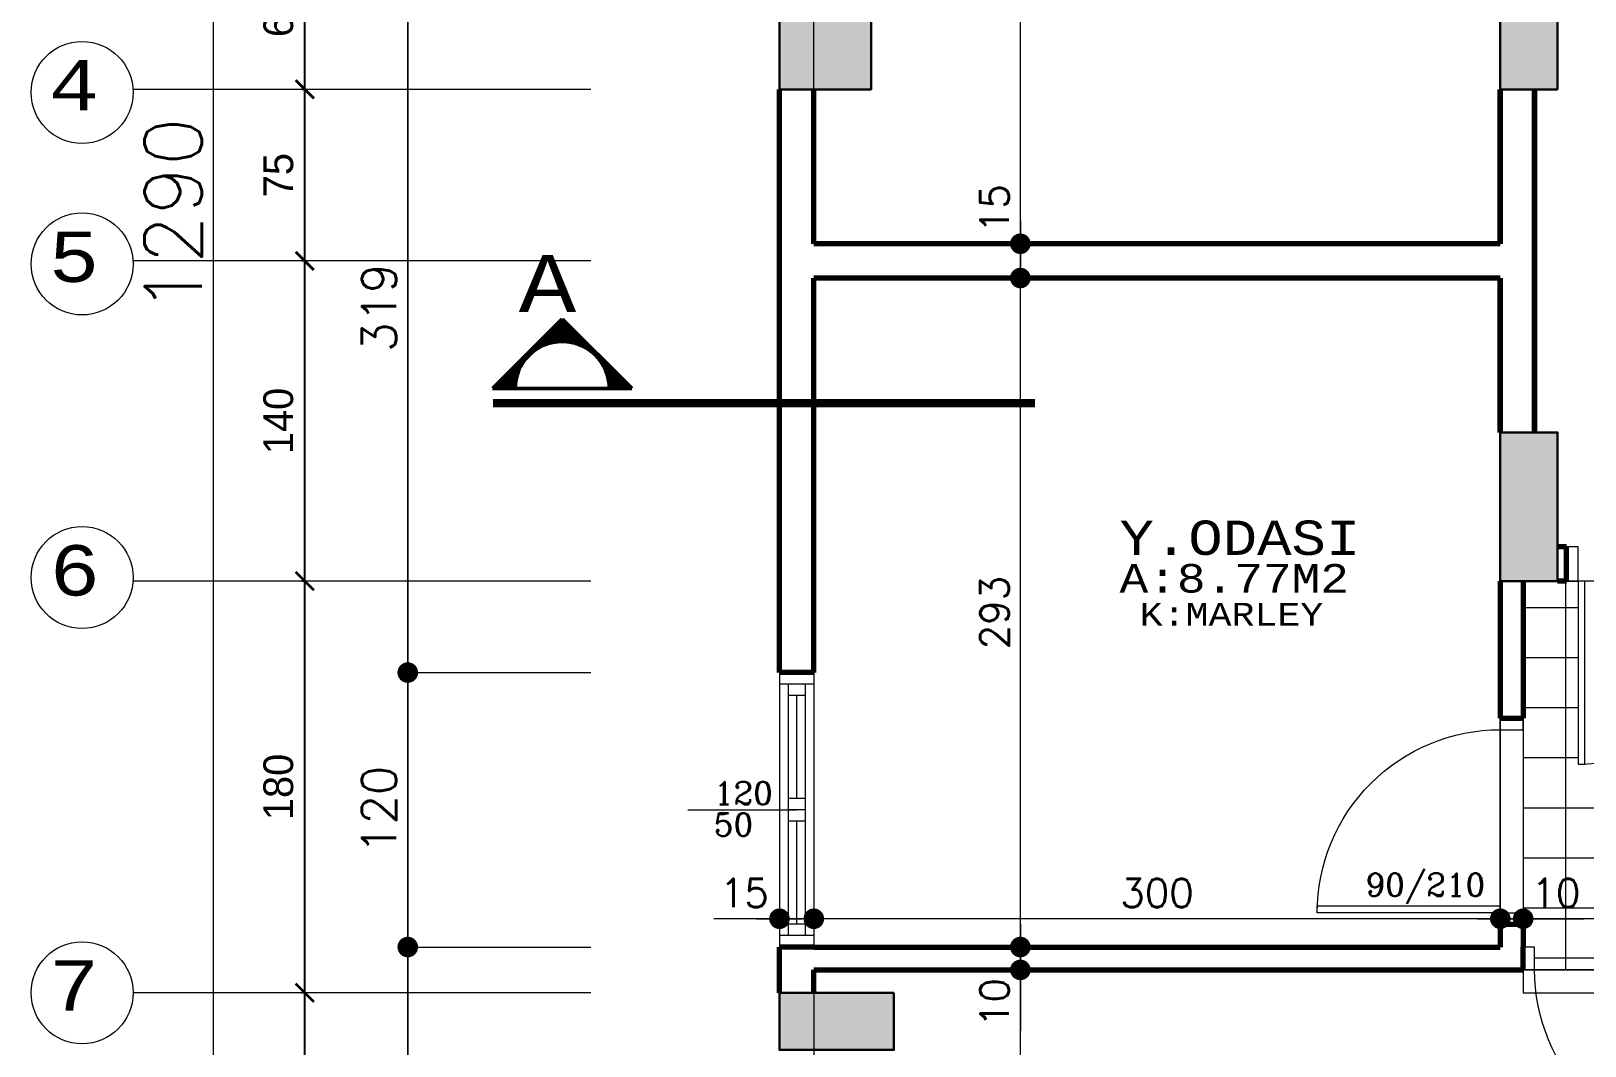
# Model space of a CAD drawing. Header units: millimetres. Extents: x 35860 to 71103, y -11298 to -8385.
# Drawn here: x 42839 to 43518, y -10342 to -9898 of the extents above; entities that cross this region are included whole.
import ezdxf
from ezdxf.enums import TextEntityAlignment as Align

# ---------------------------------------------------------------- set-up
doc = ezdxf.new("R2010")
doc.units = ezdxf.units.MM
doc.header["$MEASUREMENT"] = 0
doc.layers.get('0').update_dxf_attribs({"lineweight": 15})
doc.layers.get('Defpoints').update_dxf_attribs({"lineweight": 20})
for name, color, linetype, lineweight in [('02', 2, 'Continuous', 20), ('03_Yazı', 1, 'Continuous', 30), ('05', 4, 'Continuous', 50), ('07', 3, 'Continuous', 70), ('Aks&Tefriş', 5, 'Continuous', 20), ('Kolon', 6, 'Continuous', 30), ('Ölçü', 140, 'Continuous', 20)]:
    doc.layers.add(name, color=color, linetype=linetype, lineweight=lineweight)
doc.layers.add('Lay_X', color=45, linetype='Continuous', lineweight=13, plot=False)
doc.styles.add('0', font='txt.shx')
doc.styles.add('C', font='')
doc.styles.add('ROMANC', font='romanc', dxfattribs={"height": 0.11})
doc.styles.get('C').set_extended_font_data('Courier New Tur')
doc.dimstyles.new('2', dxfattribs={"dimtxt": 12.5, "dimasz": 1, "dimexe": 0, "dimexo": 0, "dimgap": 5, "dimtad": 1, "dimdec": 0, "dimlfac": -1, "dimzin": 12, "dimdsep": 46, "dimtxsty": '0', "dimblk": 'DOT', "dimcen": 2.5, "dimse1": 1, "dimse2": 1, "dimclrd": 256, "dimclrt": 1, "dimadec": 0, "dimazin": 0, "dimtfac": 1, "dimtdec": 0, "dimtmove": 0, "dimatfit": 0, "dimldrblk": 'DOT', "dimfxl": 1, "dimtolj": 1, "dimtzin": 0, "dimlwd": -1, "dimarcsym": 0})
doc.dimstyles.new('5', dxfattribs={"dimtxt": 25, "dimasz": 1, "dimexe": 0, "dimexo": 0, "dimgap": 5, "dimtad": 1, "dimdec": 0, "dimlfac": -1, "dimzin": 12, "dimdsep": 46, "dimtxsty": '0', "dimblk": 'DOT', "dimcen": 2.5, "dimse1": 1, "dimse2": 1, "dimclrd": 256, "dimclrt": 1, "dimadec": 8, "dimazin": 0, "dimtfac": 1, "dimtdec": 0, "dimtmove": 0, "dimatfit": 0, "dimldrblk": 'DOT', "dimfxl": 1, "dimtolj": 1, "dimtzin": 0, "dimlwd": -1, "dimarcsym": 0})
doc.dimstyles.new('_VI80I', dxfattribs={"dimtxt": 15, "dimasz": 1, "dimexe": 0, "dimexo": 100, "dimgap": 5, "dimtad": 1, "dimdec": 0, "dimlfac": -1, "dimzin": 12, "dimdsep": 46, "dimtxsty": '0', "dimblk1": 'DOT80_2', "dimblk2": 'DOT80_1', "dimsah": 1, "dimcen": 2.5, "dimse1": 1, "dimse2": 1, "dimclrd": 256, "dimclrt": 1, "dimadec": 8, "dimazin": 0, "dimtfac": 1, "dimtdec": 0, "dimtmove": 0, "dimatfit": 0, "dimldrblk": 'DOT', "dimfxl": 1, "dimtolj": 1, "dimtzin": 0, "dimlwd": -1, "dimarcsym": 0})
doc.dimstyles.new('STANDART', dxfattribs={"dimtxt": 13, "dimasz": 8, "dimexe": 1.25, "dimexo": 0.625, "dimgap": 5, "dimtad": 1, "dimdec": 0, "dimrnd": 5, "dimzin": 1, "dimdsep": 46, "dimtxsty": 'Standard', "dimblk1": 'ARCHTICK', "dimblk2": 'ARCHTICK', "dimsah": 1, "dimcen": 2.5, "dimclrd": 256, "dimclre": 256, "dimclrt": 1, "dimadec": 0, "dimazin": 0, "dimtfac": 1, "dimtdec": 0, "dimtofl": 0, "dimtmove": 1, "dimatfit": 0, "dimldrblk": 'ARCHTICK', "dimfxl": 1, "dimtolj": 1, "dimtzin": 0, "dimarcsym": 0})

# ---------------------------------------------------------------- blocks, each defined once
blk = doc.blocks.new('DOT')
at = {"color": 0}
blk.add_line((-10, 0), (10, 0), dxfattribs=at)
at = {"color": 0, "const_width": 4.5}
blk.add_lwpolyline([(-2.25, 0, 1), (2.25, 0, 1)], format="xyb", close=True, dxfattribs=at)
blk = doc.blocks.new('*D716')
at = {"layer": 'Aks&Tefriş', "transparency": 16777216}
blk.add_line((42918.32, -9334.42), (42918.32, -10622.42), dxfattribs=at)
at = {"layer": 'Defpoints', "color": 0, "transparency": 16777216}
for p in [(42918.32, -9333.42), (42918.32, -10623.42), (42918.32, -10623.42)]:
    blk.add_point(p, dxfattribs=at)
at = {"layer": 'Aks&Tefriş', "transparency": 16777216}
for p, rotation in [((42918.32, -9333.42), 90), ((42918.32, -10623.42), 270)]:
    blk.add_blockref('DOT', p, dxfattribs=dict(at, rotation=rotation))
at = {"layer": 'Aks&Tefriş', "color": 1, "transparency": 16777216, "insert": (42900.82, -9978.42), "char_height": 25, "attachment_point": 5, "rotation": 90, "style": '0'}
blk.add_mtext('\\A1;1290', dxfattribs=at)
blk = doc.blocks.new('_ARCHTICK')
at = {"color": 0, "linetype": 'ByBlock', "const_width": 0.15}
blk.add_lwpolyline([(-0.5, -0.5), (0.5, 0.5)], dxfattribs=at)
blk = doc.blocks.new('*D717')
at = {"layer": 'Aks&Tefriş', "lineweight": -2, "transparency": 16777216}
for p, q in [((42957.69, -10318.42), (42957.07, -10318.42)), ((42958.32, -10623.42), (42958.32, -10318.42))]:
    blk.add_line(p, q, dxfattribs=at)
at = {"layer": 'Defpoints', "color": 0, "transparency": 16777216}
for p in [(42958.32, -10318.42), (42958.32, -10318.42), (42958.32, -10623.42)]:
    blk.add_point(p, dxfattribs=at)
at = {"layer": 'Aks&Tefriş', "lineweight": -2, "transparency": 16777216, "xscale": 8, "yscale": 8, "zscale": 8}
for p, rotation in [((42958.32, -10318.42), 90), ((42958.32, -10623.42), 270)]:
    blk.add_blockref('_ARCHTICK', p, dxfattribs=dict(at, rotation=rotation))
at = {"layer": 'Aks&Tefriş', "color": 1, "transparency": 16777216, "insert": (42946.82, -10470.92), "char_height": 13, "attachment_point": 5, "rotation": 90}
blk.add_mtext('\\A1;305', dxfattribs=at)
blk = doc.blocks.new('*D718')
at = {"layer": 'Aks&Tefriş', "lineweight": -2, "transparency": 16777216}
for p, q in [((42957.69, -10138.42), (42957.07, -10138.42)), ((42958.32, -10318.42), (42958.32, -10138.42))]:
    blk.add_line(p, q, dxfattribs=at)
at = {"layer": 'Defpoints', "color": 0, "transparency": 16777216}
for p in [(42958.32, -10138.42), (42958.32, -10138.42), (42958.32, -10318.42)]:
    blk.add_point(p, dxfattribs=at)
at = {"layer": 'Aks&Tefriş', "lineweight": -2, "transparency": 16777216, "xscale": 8, "yscale": 8, "zscale": 8}
for p, rotation in [((42958.32, -10138.42), 90), ((42958.32, -10318.42), 270)]:
    blk.add_blockref('_ARCHTICK', p, dxfattribs=dict(at, rotation=rotation))
at = {"layer": 'Aks&Tefriş', "color": 1, "transparency": 16777216, "insert": (42946.82, -10228.42), "char_height": 13, "attachment_point": 5, "rotation": 90}
blk.add_mtext('\\A1;180', dxfattribs=at)
blk = doc.blocks.new('*D719')
at = {"layer": 'Aks&Tefriş', "lineweight": -2, "transparency": 16777216}
for p, q in [((42957.69, -9923.42), (42957.07, -9923.42)), ((42958.32, -9998.42), (42958.32, -9923.42))]:
    blk.add_line(p, q, dxfattribs=at)
at = {"layer": 'Defpoints', "color": 0, "transparency": 16777216}
for p in [(42958.32, -9923.42), (42958.32, -9923.42), (42958.32, -9998.42)]:
    blk.add_point(p, dxfattribs=at)
at = {"layer": 'Aks&Tefriş', "lineweight": -2, "transparency": 16777216, "xscale": 8, "yscale": 8, "zscale": 8}
for p, rotation in [((42958.32, -9923.42), 90), ((42958.32, -9998.42), 270)]:
    blk.add_blockref('_ARCHTICK', p, dxfattribs=dict(at, rotation=rotation))
at = {"layer": 'Aks&Tefriş', "color": 1, "transparency": 16777216, "insert": (42946.82, -9960.92), "char_height": 13, "attachment_point": 5, "rotation": 90}
blk.add_mtext('\\A1;75', dxfattribs=at)
blk = doc.blocks.new('*D733')
at = {"layer": 'Defpoints', "color": 0, "transparency": 16777216}
for p in [(43480.76, -10218.42), (43180.76, -10286.05), (43180.76, -10318.42)]:
    blk.add_point(p, dxfattribs=at)
at = {"layer": 'Ölçü', "transparency": 16777216}
blk.add_line((43479.76, -10286.05), (43181.76, -10286.05), dxfattribs=at)
at = {"layer": 'Ölçü', "transparency": 16777216, "rotation": 180}
blk.add_blockref('DOT', (43180.76, -10286.05), dxfattribs=at)
at = {"layer": 'Ölçü', "transparency": 16777216}
blk.add_blockref('DOT', (43480.76, -10286.05), dxfattribs=at)
at = {"layer": 'Ölçü', "color": 1, "transparency": 16777216, "insert": (43330.76, -10274.8), "char_height": 12.5, "attachment_point": 5, "style": '0'}
blk.add_mtext('\\A1;300', dxfattribs=at)
blk = doc.blocks.new('*D734')
at = {"layer": 'Defpoints', "color": 0, "transparency": 16777216}
for p in [(43165.76, -10286.05), (43165.76, -10318.42), (43180.76, -10318.42)]:
    blk.add_point(p, dxfattribs=at)
at = {"layer": 'Ölçü', "transparency": 16777216}
for p, q in [((43164.76, -10286.05), (43137.09, -10286.05)), ((43180.76, -10286.05), (43165.76, -10286.05)), ((43181.76, -10286.05), (43182.76, -10286.05))]:
    blk.add_line(p, q, dxfattribs=at)
blk.add_blockref('DOT', (43165.76, -10286.05), dxfattribs=at)
at = {"layer": 'Ölçü', "transparency": 16777216, "rotation": 180}
blk.add_blockref('DOT', (43180.76, -10286.05), dxfattribs=at)
at = {"layer": 'Ölçü', "color": 1, "transparency": 16777216, "insert": (43150.42, -10274.8), "char_height": 12.5, "attachment_point": 5, "style": '0'}
blk.add_mtext('\\A1;15', dxfattribs=at)
blk = doc.blocks.new('*D749')
at = {"layer": 'Defpoints', "color": 0, "transparency": 16777216}
for p in [(43209.33, -10308.42), (43271.03, -10308.42), (43305.76, -10608.42)]:
    blk.add_point(p, dxfattribs=at)
at = {"layer": 'Ölçü', "transparency": 16777216}
blk.add_line((43271.03, -10607.42), (43271.03, -10309.42), dxfattribs=at)
for p, rotation in [((43271.03, -10308.42), 90), ((43271.03, -10608.42), 270)]:
    blk.add_blockref('DOT', p, dxfattribs=dict(at, rotation=rotation))
at = {"layer": 'Ölçü', "color": 1, "transparency": 16777216, "insert": (43259.78, -10458.42), "char_height": 12.5, "attachment_point": 5, "rotation": 90, "style": '0'}
blk.add_mtext('\\A1;300', dxfattribs=at)
blk = doc.blocks.new('*D759')
at = {"layer": 'Aks&Tefriş', "lineweight": -2, "transparency": 16777216}
for p, q in [((42957.69, -9858.42), (42957.07, -9858.42)), ((42958.32, -9923.42), (42958.32, -9858.42))]:
    blk.add_line(p, q, dxfattribs=at)
at = {"layer": 'Defpoints', "color": 0, "transparency": 16777216}
for p in [(42958.32, -9858.42), (42958.32, -9858.42), (42958.32, -9923.42)]:
    blk.add_point(p, dxfattribs=at)
at = {"layer": 'Aks&Tefriş', "lineweight": -2, "transparency": 16777216, "xscale": 8, "yscale": 8, "zscale": 8}
for p, rotation in [((42958.32, -9858.42), 90), ((42958.32, -9923.42), 270)]:
    blk.add_blockref('_ARCHTICK', p, dxfattribs=dict(at, rotation=rotation))
at = {"layer": 'Aks&Tefriş', "color": 1, "transparency": 16777216, "insert": (42946.82, -9890.92), "char_height": 13, "attachment_point": 5, "rotation": 90}
blk.add_mtext('\\A1;65', dxfattribs=at)
blk = doc.blocks.new('*D765')
at = {"layer": 'Defpoints', "color": 0, "transparency": 16777216}
for p in [(43490.76, -10218.42), (43490.76, -10286.05), (43790.76, -10328.42)]:
    blk.add_point(p, dxfattribs=at)
at = {"layer": 'Ölçü', "transparency": 16777216}
blk.add_line((43789.76, -10286.05), (43491.76, -10286.05), dxfattribs=at)
at = {"layer": 'Ölçü', "transparency": 16777216, "rotation": 180}
blk.add_blockref('DOT', (43490.76, -10286.05), dxfattribs=at)
at = {"layer": 'Ölçü', "transparency": 16777216}
blk.add_blockref('DOT', (43790.76, -10286.05), dxfattribs=at)
at = {"layer": 'Ölçü', "color": 1, "transparency": 16777216, "insert": (43640.76, -10274.8), "char_height": 12.5, "attachment_point": 5, "style": '0'}
blk.add_mtext('\\A1;300', dxfattribs=at)
blk = doc.blocks.new('*D766')
at = {"layer": 'Defpoints', "color": 0, "transparency": 16777216}
for p in [(43480.76, -10218.42), (43490.76, -10218.42), (43480.76, -10286.05)]:
    blk.add_point(p, dxfattribs=at)
at = {"layer": 'Ölçü', "transparency": 16777216}
for p, q in [((43479.76, -10286.05), (43478.76, -10286.05)), ((43480.76, -10286.05), (43490.76, -10286.05)), ((43491.76, -10286.05), (43517.34, -10286.05))]:
    blk.add_line(p, q, dxfattribs=at)
blk.add_blockref('DOT', (43480.76, -10286.05), dxfattribs=at)
at = {"layer": 'Ölçü', "transparency": 16777216, "rotation": 180}
blk.add_blockref('DOT', (43490.76, -10286.05), dxfattribs=at)
at = {"layer": 'Ölçü', "color": 1, "transparency": 16777216, "insert": (43505.05, -10274.8), "char_height": 12.5, "attachment_point": 5, "style": '0'}
blk.add_mtext('\\A1;10', dxfattribs=at)
blk = doc.blocks.new('*D777')
at = {"layer": 'Defpoints', "color": 0, "transparency": 16777216}
for p in [(43259.08, -10298.42), (43271.03, -10298.42), (43209.33, -10308.42)]:
    blk.add_point(p, dxfattribs=at)
at = {"layer": 'Ölçü', "transparency": 16777216}
for p, q in [((43271.03, -10297.42), (43271.03, -10296.42)), ((43271.03, -10298.42), (43271.03, -10308.42)), ((43271.03, -10309.42), (43271.03, -10335.01))]:
    blk.add_line(p, q, dxfattribs=at)
for p, rotation in [((43271.03, -10298.42), 270), ((43271.03, -10308.42), 90)]:
    blk.add_blockref('DOT', p, dxfattribs=dict(at, rotation=rotation))
at = {"layer": 'Ölçü', "color": 1, "transparency": 16777216, "insert": (43259.78, -10322.71), "char_height": 12.5, "attachment_point": 5, "rotation": 90, "style": '0'}
blk.add_mtext('\\A1;10', dxfattribs=at)
blk = doc.blocks.new('*D702')
at = {"layer": 'Aks&Tefriş', "lineweight": -2, "transparency": 16777216}
for p, q in [((42957.69, -9998.42), (42957.07, -9998.42)), ((42958.32, -10138.42), (42958.32, -9998.42))]:
    blk.add_line(p, q, dxfattribs=at)
at = {"layer": 'Defpoints', "color": 0, "transparency": 16777216}
for p in [(42958.32, -9998.42), (42958.32, -9998.42), (42958.32, -10138.42)]:
    blk.add_point(p, dxfattribs=at)
at = {"layer": 'Aks&Tefriş', "lineweight": -2, "transparency": 16777216, "xscale": 8, "yscale": 8, "zscale": 8}
for p, rotation in [((42958.32, -9998.42), 90), ((42958.32, -10138.42), 270)]:
    blk.add_blockref('_ARCHTICK', p, dxfattribs=dict(at, rotation=rotation))
at = {"layer": 'Aks&Tefriş', "color": 1, "transparency": 16777216, "insert": (42946.82, -10068.42), "char_height": 13, "attachment_point": 5, "rotation": 90}
blk.add_mtext('\\A1;140', dxfattribs=at)
blk = doc.blocks.new('*D780')
at = {"layer": 'Defpoints', "color": 0, "transparency": 16777216}
for p in [(43180.76, -10005.92), (43271.03, -10005.92), (43215.76, -10298.42)]:
    blk.add_point(p, dxfattribs=at)
at = {"layer": 'Ölçü', "transparency": 16777216}
blk.add_line((43271.03, -10297.42), (43271.03, -10006.92), dxfattribs=at)
for p, rotation in [((43271.03, -10005.92), 90), ((43271.03, -10298.42), 270)]:
    blk.add_blockref('DOT', p, dxfattribs=dict(at, rotation=rotation))
at = {"layer": 'Ölçü', "color": 1, "transparency": 16777216, "insert": (43259.78, -10152.17), "char_height": 12.5, "attachment_point": 5, "rotation": 90, "style": '0'}
blk.add_mtext('\\A1;293', dxfattribs=at)
blk = doc.blocks.new('*D781')
at = {"layer": 'Defpoints', "color": 0, "transparency": 16777216}
for p in [(43180.76, -9990.92), (43271.03, -9990.92), (43180.76, -10005.92)]:
    blk.add_point(p, dxfattribs=at)
at = {"layer": 'Ölçü', "transparency": 16777216}
for p, q in [((43271.03, -9989.92), (43271.03, -9962.26)), ((43271.03, -10005.92), (43271.03, -9990.92)), ((43271.03, -10006.92), (43271.03, -10007.92))]:
    blk.add_line(p, q, dxfattribs=at)
for p, rotation in [((43271.03, -9990.92), 270), ((43271.03, -10005.92), 90)]:
    blk.add_blockref('DOT', p, dxfattribs=dict(at, rotation=rotation))
at = {"layer": 'Ölçü', "color": 1, "transparency": 16777216, "insert": (43259.78, -9975.59), "char_height": 12.5, "attachment_point": 5, "rotation": 90, "style": '0'}
blk.add_mtext('\\A1;15', dxfattribs=at)
blk = doc.blocks.new('*D782')
at = {"layer": 'Defpoints', "color": 0, "transparency": 16777216}
for p in [(43215.76, -9698.42), (43271.03, -9698.42), (43180.76, -9990.92)]:
    blk.add_point(p, dxfattribs=at)
at = {"layer": 'Ölçü', "transparency": 16777216}
blk.add_line((43271.03, -9989.92), (43271.03, -9699.42), dxfattribs=at)
for p, rotation in [((43271.03, -9698.42), 90), ((43271.03, -9990.92), 270)]:
    blk.add_blockref('DOT', p, dxfattribs=dict(at, rotation=rotation))
at = {"layer": 'Ölçü', "color": 1, "transparency": 16777216, "insert": (43259.78, -9844.67), "char_height": 12.5, "attachment_point": 5, "rotation": 90, "style": '0'}
blk.add_mtext('\\A1;293', dxfattribs=at)
blk = doc.blocks.new('DOT80_2')
at = {"color": 0}
blk.add_line((0, 0), (0, -80), dxfattribs=at)
blk.add_blockref('DOT', (0, 0))
blk = doc.blocks.new('DOT80_1')
at = {"color": 0}
blk.add_line((0, 0), (0, 80), dxfattribs=at)
blk.add_blockref('DOT', (0, 0))
blk = doc.blocks.new('*D794')
at = {"layer": 'Aks&Tefriş', "transparency": 16777216}
blk.add_line((43003.32, -9860.33), (43003.32, -10177.42), dxfattribs=at)
at = {"layer": 'Defpoints', "color": 0, "transparency": 16777216}
for p in [(43165.76, -9859.33), (43003.32, -10178.42), (43165.76, -10178.42)]:
    blk.add_point(p, dxfattribs=at)
at = {"layer": 'Aks&Tefriş', "transparency": 16777216}
for name, p, rotation in [('DOT80_2', (43003.32, -9859.33), 90), ('DOT80_1', (43003.32, -10178.42), 270)]:
    blk.add_blockref(name, p, dxfattribs=dict(at, rotation=rotation))
at = {"layer": 'Aks&Tefriş', "color": 1, "transparency": 16777216, "insert": (42990.82, -10018.88), "char_height": 15, "attachment_point": 5, "rotation": 90, "style": '0'}
blk.add_mtext('\\A1;319', dxfattribs=at)
blk = doc.blocks.new('*D795')
at = {"layer": 'Aks&Tefriş', "transparency": 16777216}
blk.add_line((43003.32, -10179.42), (43003.32, -10297.42), dxfattribs=at)
at = {"layer": 'Defpoints', "color": 0, "transparency": 16777216}
for p in [(43165.76, -10178.42), (43003.32, -10298.42), (43165.76, -10298.42)]:
    blk.add_point(p, dxfattribs=at)
at = {"layer": 'Aks&Tefriş', "transparency": 16777216}
for name, p, rotation in [('DOT80_2', (43003.32, -10178.42), 90), ('DOT80_1', (43003.32, -10298.42), 270)]:
    blk.add_blockref(name, p, dxfattribs=dict(at, rotation=rotation))
at = {"layer": 'Aks&Tefriş', "color": 1, "transparency": 16777216, "insert": (42990.82, -10238.42), "char_height": 15, "attachment_point": 5, "rotation": 90, "style": '0'}
blk.add_mtext('\\A1;120', dxfattribs=at)
blk = doc.blocks.new('*D796')
at = {"layer": 'Aks&Tefriş', "transparency": 16777216}
blk.add_line((43003.32, -10299.42), (43003.32, -10432.42), dxfattribs=at)
at = {"layer": 'Defpoints', "color": 0, "transparency": 16777216}
for p in [(43165.76, -10298.42), (43003.32, -10433.42), (43165.76, -10433.42)]:
    blk.add_point(p, dxfattribs=at)
at = {"layer": 'Aks&Tefriş', "transparency": 16777216}
for name, p, rotation in [('DOT80_2', (43003.32, -10298.42), 90), ('DOT80_1', (43003.32, -10433.42), 270)]:
    blk.add_blockref(name, p, dxfattribs=dict(at, rotation=rotation))
at = {"layer": 'Aks&Tefriş', "color": 1, "transparency": 16777216, "insert": (42990.82, -10365.92), "char_height": 15, "attachment_point": 5, "rotation": 90, "style": '0'}
blk.add_mtext('\\A1;135', dxfattribs=at)

msp = doc.modelspace()

# ---------------------------------------------------------------- hatches: boundary and pattern name
h = msp.add_hatch()
h.set_pattern_fill('ANSI33', color=256, scale=30, style=0)
h.set_pattern_definition([(45, (-175, 0), (-5.3033009, 5.3033009), []), (45, (-169.697, 0), (-5.3033009, 5.3033009), [3.75, -1.875])])
h.paths.add_polyline_path([(43165.76, -9384.52), (43165.76, -9333.42), (43190.76, -9334.52), (43190.76, -9384.52)])
h.paths.add_polyline_path([(43580.76, -9402.81), (43580.76, -9351.71), (43605.76, -9352.81), (43605.76, -9402.81)])
h.paths.add_polyline_path([(44040.76, -9423.08), (44040.76, -9371.98), (44065.76, -9373.08), (44065.76, -9423.08)])
h.paths.add_polyline_path([(44065.76, -9983.42), (44005.76, -9983.42), (44005.76, -10013.42), (44065.76, -10013.42)])
h.paths.add_polyline_path([(44040.76, -9628.42), (44065.76, -9628.42), (44065.76, -9678.42), (44040.76, -9678.42)])
h.paths.add_polyline_path([(43605.76, -9638.42), (43605.76, -9678.42), (43580.76, -9678.42), (43580.76, -9638.42)])
h.paths.add_polyline_path([(43215.76, -9678.42), (43165.76, -9678.42), (43165.76, -9653.42), (43215.76, -9653.42)])
h.paths.add_polyline_path([(43205.76, -9893.42), (43165.76, -9893.42), (43165.76, -9923.42), (43205.76, -9923.42)])
h.paths.add_polyline_path([(43190.76, -10623.42), (43190.76, -10573.42), (43165.76, -10573.42), (43165.76, -10623.42)])
h.paths.add_polyline_path([(44040.76, -10368.42), (44065.76, -10368.42), (44065.76, -10318.42), (44040.76, -10318.42)])
h.paths.add_polyline_path([(43605.76, -10368.42), (43605.76, -10318.42), (43580.76, -10318.42), (43580.76, -10368.42)])
h.paths.add_polyline_path([(43505.76, -10138.42), (43480.76, -10138.42), (43480.76, -10073.42), (43505.76, -10073.42)])
h.paths.add_polyline_path([(43505.76, -9923.42), (43505.76, -9858.42), (43480.76, -9858.42), (43480.76, -9923.42)])
h.paths.add_polyline_path([(43775.76, -9873.42), (43775.76, -9878.42), (43780.76, -9878.42), (43870.76, -9878.42), (43870.76, -9858.42), (43775.76, -9858.42)])
h.paths.add_polyline_path([(43775.76, -10133.42), (43775.76, -10118.42), (43870.76, -10118.42), (43870.76, -10138.42), (43775.76, -10138.42)])
h.paths.add_polyline_path([(43215.76, -10318.42), (43165.76, -10318.42), (43165.76, -10343.42), (43215.76, -10343.42)])
h.paths.add_polyline_path([(43775.76, -10623.42), (43800.76, -10623.42), (43800.76, -10573.42), (43775.76, -10573.42)])
h.paths.add_polyline_path([(43605.76, -10623.42), (43605.76, -10573.42), (43580.76, -10573.42), (43580.76, -10623.42)])
h.paths.add_polyline_path([(44040.76, -10623.42), (44040.76, -10573.42), (44065.76, -10573.42), (44065.76, -10623.42)])
h = msp.add_hatch()
h.set_pattern_fill('NET,_O', color=256, scale=175)
h.set_pattern_definition([(0, (-175, 0), (0, 21.875), []), (90, (-175, 0), (-21.875, 1e-15), [])])
h.paths.add_polyline_path([(43790.76, -10138.42), (43594.73, -10138.42, -0.40327), (43517.73, -10218.37), (43517.73, -10218.42), (43514.73, -10218.42), (43514.73, -10138.42), (43490.76, -10138.42), (43490.76, -10298.42), (43495.76, -10298.42), (43495.76, -10308.42), (43575.76, -10308.42), (43575.76, -10298.42), (43580.76, -10298.42), (43590.76, -10298.42), (43590.76, -10318.42), (43790.76, -10318.42), (43790.76, -10313.42), (43790.76, -10228.42)])
h.paths.add_polyline_path([(43642.84, -10245.09), (43642.84, -10211.76), (43661.59, -10211.76), (43661.59, -10245.09)], flags=24)
h.paths.add_polyline_path([(43766.05, -10265.42), (43786.88, -10265.42), (43786.88, -10284.17), (43766.05, -10284.17)], flags=24)
h.paths.add_polyline_path([(43623.05, -10265.42), (43658.46, -10265.42), (43658.46, -10284.17), (43623.05, -10284.17)], flags=24)
h.paths.add_polyline_path([(43494.63, -10265.42), (43515.46, -10265.42), (43515.46, -10284.17), (43494.63, -10284.17)], flags=24)
h.paths.add_polyline_path([(43642.84, -10314.55), (43642.84, -10293.71), (43661.59, -10293.71), (43661.59, -10314.55)], flags=24)
h.paths.add_polyline_path([(43512.21, -10256.8), (43624.28, -10256.8), (43624.28, -10235.72), (43512.21, -10235.72)], flags=24)
h.paths.add_polyline_path([(43511.11, -10269.48), (43622.77, -10269.48), (43622.77, -10249.65), (43511.11, -10249.65)], flags=24)
h.paths.add_polyline_path([(43524.84, -10238.66), (43611.12, -10238.66), (43611.12, -10216.16), (43524.84, -10216.16)], flags=24)

# ---------------------------------------------------------------- linework, layer by layer
at = {"layer": '02'}
for p, q in [((43165.76, -10178.42), (43165.76, -10298.42)), ((43180.76, -10178.42), (43180.76, -10298.42)), ((43180.76, -10183.42), (43165.76, -10183.42)), ((43169.51, -10183.42), (43169.51, -10293.42)), ((43177.01, -10183.42), (43177.01, -10293.42)), ((43177.01, -10188.42), (43169.51, -10188.42)), ((43173.26, -10188.42), (43173.26, -10233.42)), ((43125.76, -10238.42), (43173.26, -10238.42)), ((43177.01, -10233.42), (43169.51, -10233.42)), ((43177.01, -10238.42), (43169.51, -10238.42)), ((43177.01, -10243.42), (43169.51, -10243.42)), ((43173.26, -10243.42), (43173.26, -10288.42)), ((43480.76, -10280.42), (43480.76, -10283.42)), ((43180.76, -10293.42), (43165.76, -10293.42)), ((43177.01, -10288.42), (43169.51, -10288.42))]:
    msp.add_line(p, q, dxfattribs=at)
for points in [[(43509.73, -10138.42), (43514.73, -10138.42), (43514.73, -10123.42), (43509.73, -10123.42)], [(43480.76, -10198.42), (43480.76, -10203.42), (43490.76, -10203.42), (43490.76, -10198.42)], [(43480.76, -10288.42), (43480.76, -10283.42), (43490.76, -10283.42), (43490.76, -10288.42)], [(43490.76, -10308.42), (43495.76, -10308.42), (43495.76, -10298.42), (43490.76, -10298.42)]]:
    msp.add_lwpolyline(points, dxfattribs=at)
for points in [[(43514.73, -10218.42, 0.414214), (43594.73, -10138.42), (43514.73, -10138.42), (43514.73, -10218.42), (43517.73, -10218.42), (43517.73, -10138.42)], [(43400.76, -10283.42, -0.414214), (43480.76, -10203.42), (43480.76, -10283.42), (43400.76, -10283.42), (43400.76, -10280.42), (43480.76, -10280.42)], [(43575.76, -10388.42, -0.414214), (43495.76, -10308.42), (43575.76, -10308.42), (43575.76, -10388.42), (43572.76, -10388.42), (43572.76, -10308.42)]]:
    msp.add_lwpolyline(points, format="xyb", dxfattribs=at)
at = {"layer": '05'}
for p, q in [((43070.84, -10023.89), (43040.5, -10054.23)), ((43070.84, -10023.89), (43040.5, -10054.23)), ((43070.84, -10023.89), (43040.5, -10054.23)), ((43070.03, -10033.71), (43065.53, -10029.2)), ((43070.03, -10033.71), (43065.53, -10029.2)), ((43070.03, -10033.71), (43065.53, -10029.2)), ((43070.62, -10033.7), (43065.83, -10028.9)), ((43070.62, -10033.7), (43065.83, -10028.9)), ((43070.62, -10033.7), (43065.83, -10028.9)), ((43071.23, -10033.7), (43066.13, -10028.6)), ((43071.23, -10033.7), (43066.13, -10028.6)), ((43071.23, -10033.7), (43066.13, -10028.6)), ((43071.86, -10033.72), (43066.43, -10028.3)), ((43071.86, -10033.72), (43066.43, -10028.3)), ((43071.86, -10033.72), (43066.43, -10028.3)), ((43072.5, -10033.76), (43066.74, -10027.99)), ((43072.5, -10033.76), (43066.74, -10027.99)), ((43072.5, -10033.76), (43066.74, -10027.99)), ((43073.18, -10033.83), (43067.04, -10027.69)), ((43073.18, -10033.83), (43067.04, -10027.69)), ((43073.18, -10033.83), (43067.04, -10027.69)), ((43073.87, -10033.92), (43067.34, -10027.39)), ((43073.87, -10033.92), (43067.34, -10027.39)), ((43073.87, -10033.92), (43067.34, -10027.39)), ((43074.6, -10034.04), (43067.64, -10027.09)), ((43074.6, -10034.04), (43067.64, -10027.09)), ((43074.6, -10034.04), (43067.64, -10027.09)), ((43075.36, -10034.2), (43067.95, -10026.78)), ((43075.36, -10034.2), (43067.95, -10026.78)), ((43075.36, -10034.2), (43067.95, -10026.78)), ((43076.16, -10034.4), (43068.25, -10026.48)), ((43076.16, -10034.4), (43068.25, -10026.48)), ((43076.16, -10034.4), (43068.25, -10026.48)), ((43077.02, -10034.65), (43068.55, -10026.18)), ((43077.02, -10034.65), (43068.55, -10026.18)), ((43077.02, -10034.65), (43068.55, -10026.18)), ((43077.94, -10034.96), (43068.85, -10025.88)), ((43077.94, -10034.96), (43068.85, -10025.88)), ((43077.94, -10034.96), (43068.85, -10025.88)), ((43078.94, -10035.36), (43069.16, -10025.57)), ((43078.94, -10035.36), (43069.16, -10025.57)), ((43078.94, -10035.36), (43069.16, -10025.57)), ((43080.08, -10035.89), (43069.46, -10025.27)), ((43080.08, -10035.89), (43069.46, -10025.27)), ((43080.08, -10035.89), (43069.46, -10025.27)), ((43081.43, -10036.63), (43069.76, -10024.97)), ((43081.43, -10036.63), (43069.76, -10024.97)), ((43081.43, -10036.63), (43069.76, -10024.97)), ((43083.32, -10037.92), (43070.06, -10024.67)), ((43083.32, -10037.92), (43070.06, -10024.67)), ((43083.32, -10037.92), (43070.06, -10024.67)), ((43100.24, -10054.23), (43070.37, -10024.36)), ((43100.24, -10054.23), (43070.37, -10024.36)), ((43100.24, -10054.23), (43070.37, -10024.36)), ((43100.84, -10054.23), (43070.67, -10024.06)), ((43100.84, -10054.23), (43070.67, -10024.06)), ((43100.84, -10054.23), (43070.67, -10024.06)), ((43101.18, -10054.23), (43070.84, -10023.89)), ((43101.18, -10054.23), (43070.84, -10023.89)), ((43101.18, -10054.23), (43070.84, -10023.89)), ((43059.88, -10036.87), (43058.87, -10035.86)), ((43059.88, -10036.87), (43058.87, -10035.86)), ((43059.88, -10036.87), (43058.87, -10035.86)), ((43060.25, -10036.64), (43059.17, -10035.56)), ((43060.25, -10036.64), (43059.17, -10035.56)), ((43060.25, -10036.64), (43059.17, -10035.56)), ((43060.63, -10036.41), (43059.47, -10035.26)), ((43060.63, -10036.41), (43059.47, -10035.26)), ((43060.63, -10036.41), (43059.47, -10035.26)), ((43061.02, -10036.2), (43059.78, -10034.95)), ((43061.02, -10036.2), (43059.78, -10034.95)), ((43061.02, -10036.2), (43059.78, -10034.95)), ((43061.42, -10035.99), (43060.08, -10034.65)), ((43061.42, -10035.99), (43060.08, -10034.65)), ((43061.42, -10035.99), (43060.08, -10034.65)), ((43061.82, -10035.78), (43060.38, -10034.35)), ((43061.82, -10035.78), (43060.38, -10034.35)), ((43061.82, -10035.78), (43060.38, -10034.35)), ((43062.23, -10035.59), (43060.68, -10034.05)), ((43062.23, -10035.59), (43060.68, -10034.05)), ((43062.23, -10035.59), (43060.68, -10034.05)), ((43062.65, -10035.4), (43060.99, -10033.74)), ((43062.65, -10035.4), (43060.99, -10033.74)), ((43062.65, -10035.4), (43060.99, -10033.74)), ((43063.07, -10035.22), (43061.29, -10033.44)), ((43063.07, -10035.22), (43061.29, -10033.44)), ((43063.07, -10035.22), (43061.29, -10033.44)), ((43063.51, -10035.05), (43061.59, -10033.14)), ((43063.51, -10035.05), (43061.59, -10033.14)), ((43063.51, -10035.05), (43061.59, -10033.14)), ((43063.95, -10034.89), (43061.89, -10032.83)), ((43063.95, -10034.89), (43061.89, -10032.83)), ((43063.95, -10034.89), (43061.89, -10032.83)), ((43064.4, -10034.73), (43062.2, -10032.53)), ((43064.4, -10034.73), (43062.2, -10032.53)), ((43064.4, -10034.73), (43062.2, -10032.53)), ((43064.86, -10034.59), (43062.5, -10032.23)), ((43064.86, -10034.59), (43062.5, -10032.23)), ((43064.86, -10034.59), (43062.5, -10032.23)), ((43065.33, -10034.45), (43062.8, -10031.93)), ((43065.33, -10034.45), (43062.8, -10031.93)), ((43065.33, -10034.45), (43062.8, -10031.93)), ((43065.8, -10034.32), (43063.11, -10031.62)), ((43065.8, -10034.32), (43063.11, -10031.62)), ((43065.8, -10034.32), (43063.11, -10031.62)), ((43066.29, -10034.21), (43063.41, -10031.32)), ((43066.29, -10034.21), (43063.41, -10031.32)), ((43066.29, -10034.21), (43063.41, -10031.32)), ((43066.79, -10034.1), (43063.71, -10031.02)), ((43066.79, -10034.1), (43063.71, -10031.02)), ((43066.79, -10034.1), (43063.71, -10031.02)), ((43067.3, -10034), (43064.01, -10030.72)), ((43067.3, -10034), (43064.01, -10030.72)), ((43067.3, -10034), (43064.01, -10030.72)), ((43067.82, -10033.92), (43064.32, -10030.41)), ((43067.82, -10033.92), (43064.32, -10030.41)), ((43067.82, -10033.92), (43064.32, -10030.41)), ((43068.35, -10033.85), (43064.62, -10030.11)), ((43068.35, -10033.85), (43064.62, -10030.11)), ((43068.35, -10033.85), (43064.62, -10030.11)), ((43068.9, -10033.79), (43064.92, -10029.81)), ((43068.9, -10033.79), (43064.92, -10029.81)), ((43068.9, -10033.79), (43064.92, -10029.81)), ((43069.46, -10033.74), (43065.22, -10029.51)), ((43069.46, -10033.74), (43065.22, -10029.51)), ((43069.46, -10033.74), (43065.22, -10029.51)), ((43053.05, -10043.96), (43051.91, -10042.82)), ((43053.05, -10043.96), (43051.91, -10042.82)), ((43053.05, -10043.96), (43051.91, -10042.82)), ((43053.28, -10043.58), (43052.21, -10042.52)), ((43053.28, -10043.58), (43052.21, -10042.52)), ((43053.28, -10043.58), (43052.21, -10042.52)), ((43053.51, -10043.21), (43052.52, -10042.21)), ((43053.51, -10043.21), (43052.52, -10042.21)), ((43053.51, -10043.21), (43052.52, -10042.21)), ((43053.75, -10042.84), (43052.82, -10041.91)), ((43053.75, -10042.84), (43052.82, -10041.91)), ((43053.75, -10042.84), (43052.82, -10041.91)), ((43054, -10042.48), (43053.12, -10041.61)), ((43054, -10042.48), (43053.12, -10041.61)), ((43054, -10042.48), (43053.12, -10041.61)), ((43054.25, -10042.13), (43053.42, -10041.31)), ((43054.25, -10042.13), (43053.42, -10041.31)), ((43054.25, -10042.13), (43053.42, -10041.31)), ((43054.51, -10041.78), (43053.73, -10041)), ((43054.51, -10041.78), (43053.73, -10041)), ((43054.51, -10041.78), (43053.73, -10041)), ((43054.77, -10041.44), (43054.03, -10040.7)), ((43054.77, -10041.44), (43054.03, -10040.7)), ((43054.77, -10041.44), (43054.03, -10040.7)), ((43055.04, -10041.11), (43054.33, -10040.4)), ((43055.04, -10041.11), (43054.33, -10040.4)), ((43055.04, -10041.11), (43054.33, -10040.4)), ((43055.32, -10040.78), (43054.63, -10040.1)), ((43055.32, -10040.78), (43054.63, -10040.1)), ((43055.32, -10040.78), (43054.63, -10040.1)), ((43055.6, -10040.46), (43054.94, -10039.79)), ((43055.6, -10040.46), (43054.94, -10039.79)), ((43055.6, -10040.46), (43054.94, -10039.79)), ((43055.89, -10040.15), (43055.24, -10039.49)), ((43055.89, -10040.15), (43055.24, -10039.49)), ((43055.89, -10040.15), (43055.24, -10039.49)), ((43056.19, -10039.84), (43055.54, -10039.19)), ((43056.19, -10039.84), (43055.54, -10039.19)), ((43056.19, -10039.84), (43055.54, -10039.19)), ((43056.49, -10039.54), (43055.84, -10038.89)), ((43056.49, -10039.54), (43055.84, -10038.89)), ((43056.49, -10039.54), (43055.84, -10038.89)), ((43056.8, -10039.24), (43056.15, -10038.58)), ((43056.8, -10039.24), (43056.15, -10038.58)), ((43056.8, -10039.24), (43056.15, -10038.58)), ((43057.12, -10038.95), (43056.45, -10038.28)), ((43057.12, -10038.95), (43056.45, -10038.28)), ((43057.12, -10038.95), (43056.45, -10038.28)), ((43057.44, -10038.67), (43056.75, -10037.98)), ((43057.44, -10038.67), (43056.75, -10037.98)), ((43057.44, -10038.67), (43056.75, -10037.98)), ((43057.77, -10038.39), (43057.05, -10037.68)), ((43057.77, -10038.39), (43057.05, -10037.68)), ((43057.77, -10038.39), (43057.05, -10037.68)), ((43058.1, -10038.12), (43057.36, -10037.37)), ((43058.1, -10038.12), (43057.36, -10037.37)), ((43058.1, -10038.12), (43057.36, -10037.37)), ((43058.45, -10037.86), (43057.66, -10037.07)), ((43058.45, -10037.86), (43057.66, -10037.07)), ((43058.45, -10037.86), (43057.66, -10037.07)), ((43058.79, -10037.6), (43057.96, -10036.77)), ((43058.79, -10037.6), (43057.96, -10036.77)), ((43058.79, -10037.6), (43057.96, -10036.77)), ((43059.15, -10037.35), (43058.26, -10036.47)), ((43059.15, -10037.35), (43058.26, -10036.47)), ((43059.15, -10037.35), (43058.26, -10036.47)), ((43059.51, -10037.1), (43058.57, -10036.16)), ((43059.51, -10037.1), (43058.57, -10036.16)), ((43059.51, -10037.1), (43058.57, -10036.16)), ((43099.63, -10054.23), (43087.15, -10041.75)), ((43099.63, -10054.23), (43087.15, -10041.75)), ((43099.63, -10054.23), (43087.15, -10041.75)), ((43050.01, -10054.23), (43045.25, -10049.48)), ((43050.01, -10054.23), (43045.25, -10049.48)), ((43050.01, -10054.23), (43045.25, -10049.48)), ((43050.31, -10053.92), (43045.56, -10049.17)), ((43050.31, -10053.92), (43045.56, -10049.17)), ((43050.31, -10053.92), (43045.56, -10049.17)), ((43050.32, -10053.33), (43045.86, -10048.87)), ((43050.32, -10053.33), (43045.86, -10048.87)), ((43050.32, -10053.33), (43045.86, -10048.87)), ((43050.36, -10052.76), (43046.16, -10048.57)), ((43050.36, -10052.76), (43046.16, -10048.57)), ((43050.36, -10052.76), (43046.16, -10048.57)), ((43050.4, -10052.2), (43046.47, -10048.26)), ((43050.4, -10052.2), (43046.47, -10048.26)), ((43050.4, -10052.2), (43046.47, -10048.26)), ((43050.46, -10051.66), (43046.77, -10047.96)), ((43050.46, -10051.66), (43046.77, -10047.96)), ((43050.46, -10051.66), (43046.77, -10047.96)), ((43050.54, -10051.13), (43047.07, -10047.66)), ((43050.54, -10051.13), (43047.07, -10047.66)), ((43050.54, -10051.13), (43047.07, -10047.66)), ((43050.62, -10050.61), (43047.37, -10047.36)), ((43050.62, -10050.61), (43047.37, -10047.36)), ((43050.62, -10050.61), (43047.37, -10047.36)), ((43050.72, -10050.1), (43047.68, -10047.05)), ((43050.72, -10050.1), (43047.68, -10047.05)), ((43050.72, -10050.1), (43047.68, -10047.05)), ((43050.83, -10049.61), (43047.98, -10046.75)), ((43050.83, -10049.61), (43047.98, -10046.75)), ((43050.83, -10049.61), (43047.98, -10046.75)), ((43050.95, -10049.12), (43048.28, -10046.45)), ((43050.95, -10049.12), (43048.28, -10046.45)), ((43050.95, -10049.12), (43048.28, -10046.45)), ((43051.08, -10048.64), (43048.58, -10046.15)), ((43051.08, -10048.64), (43048.58, -10046.15)), ((43051.08, -10048.64), (43048.58, -10046.15)), ((43051.22, -10048.18), (43048.89, -10045.84)), ((43051.22, -10048.18), (43048.89, -10045.84)), ((43051.22, -10048.18), (43048.89, -10045.84)), ((43051.36, -10047.72), (43049.19, -10045.54)), ((43051.36, -10047.72), (43049.19, -10045.54)), ((43051.36, -10047.72), (43049.19, -10045.54)), ((43051.52, -10047.27), (43049.49, -10045.24)), ((43051.52, -10047.27), (43049.49, -10045.24)), ((43051.52, -10047.27), (43049.49, -10045.24)), ((43051.68, -10046.83), (43049.79, -10044.94)), ((43051.68, -10046.83), (43049.79, -10044.94)), ((43051.68, -10046.83), (43049.79, -10044.94)), ((43051.86, -10046.4), (43050.1, -10044.63)), ((43051.86, -10046.4), (43050.1, -10044.63)), ((43051.86, -10046.4), (43050.1, -10044.63)), ((43052.04, -10045.97), (43050.4, -10044.33)), ((43052.04, -10045.97), (43050.4, -10044.33)), ((43052.04, -10045.97), (43050.4, -10044.33)), ((43052.23, -10045.55), (43050.7, -10044.03)), ((43052.23, -10045.55), (43050.7, -10044.03)), ((43052.23, -10045.55), (43050.7, -10044.03)), ((43052.42, -10045.15), (43051, -10043.73)), ((43052.42, -10045.15), (43051, -10043.73)), ((43052.42, -10045.15), (43051, -10043.73)), ((43052.63, -10044.74), (43051.31, -10043.42)), ((43052.63, -10044.74), (43051.31, -10043.42)), ((43052.63, -10044.74), (43051.31, -10043.42)), ((43052.84, -10044.35), (43051.61, -10043.12)), ((43052.84, -10044.35), (43051.61, -10043.12)), ((43052.84, -10044.35), (43051.61, -10043.12)), ((43099.03, -10054.23), (43088.44, -10043.65)), ((43099.03, -10054.23), (43088.44, -10043.65)), ((43099.03, -10054.23), (43088.44, -10043.65)), ((43098.42, -10054.23), (43089.18, -10045)), ((43098.42, -10054.23), (43089.18, -10045)), ((43098.42, -10054.23), (43089.18, -10045)), ((43097.82, -10054.23), (43089.71, -10046.13)), ((43097.82, -10054.23), (43089.71, -10046.13)), ((43097.82, -10054.23), (43089.71, -10046.13)), ((43097.21, -10054.23), (43090.11, -10047.14)), ((43097.21, -10054.23), (43090.11, -10047.14)), ((43097.21, -10054.23), (43090.11, -10047.14)), ((43096.61, -10054.23), (43090.43, -10048.05)), ((43096.61, -10054.23), (43090.43, -10048.05)), ((43096.61, -10054.23), (43090.43, -10048.05)), ((43096, -10054.23), (43090.68, -10048.91)), ((43096, -10054.23), (43090.68, -10048.91)), ((43096, -10054.23), (43090.68, -10048.91)), ((43040.5, -10054.23), (43101.18, -10054.23)), ((43040.5, -10054.23), (43101.18, -10054.23)), ((43040.5, -10054.23), (43101.18, -10054.23)), ((43040.94, -10054.23), (43040.72, -10054.01)), ((43040.94, -10054.23), (43040.72, -10054.01)), ((43040.94, -10054.23), (43040.72, -10054.01)), ((43041.54, -10054.23), (43041.02, -10053.71)), ((43041.54, -10054.23), (43041.02, -10053.71)), ((43041.54, -10054.23), (43041.02, -10053.71)), ((43042.15, -10054.23), (43041.32, -10053.41)), ((43042.15, -10054.23), (43041.32, -10053.41)), ((43042.15, -10054.23), (43041.32, -10053.41)), ((43042.75, -10054.23), (43041.62, -10053.11)), ((43042.75, -10054.23), (43041.62, -10053.11)), ((43042.75, -10054.23), (43041.62, -10053.11)), ((43043.36, -10054.23), (43041.93, -10052.8)), ((43043.36, -10054.23), (43041.93, -10052.8)), ((43043.36, -10054.23), (43041.93, -10052.8)), ((43043.96, -10054.23), (43042.23, -10052.5)), ((43043.96, -10054.23), (43042.23, -10052.5)), ((43043.96, -10054.23), (43042.23, -10052.5)), ((43044.57, -10054.23), (43042.53, -10052.2)), ((43044.57, -10054.23), (43042.53, -10052.2)), ((43044.57, -10054.23), (43042.53, -10052.2)), ((43045.17, -10054.23), (43042.83, -10051.9)), ((43045.17, -10054.23), (43042.83, -10051.9)), ((43045.17, -10054.23), (43042.83, -10051.9)), ((43045.78, -10054.23), (43043.14, -10051.59)), ((43045.78, -10054.23), (43043.14, -10051.59)), ((43045.78, -10054.23), (43043.14, -10051.59)), ((43046.38, -10054.23), (43043.44, -10051.29)), ((43046.38, -10054.23), (43043.44, -10051.29)), ((43046.38, -10054.23), (43043.44, -10051.29)), ((43046.99, -10054.23), (43043.74, -10050.99)), ((43046.99, -10054.23), (43043.74, -10050.99)), ((43046.99, -10054.23), (43043.74, -10050.99)), ((43047.59, -10054.23), (43044.04, -10050.69)), ((43047.59, -10054.23), (43044.04, -10050.69)), ((43047.59, -10054.23), (43044.04, -10050.69)), ((43048.2, -10054.23), (43044.35, -10050.38)), ((43048.2, -10054.23), (43044.35, -10050.38)), ((43048.2, -10054.23), (43044.35, -10050.38)), ((43048.8, -10054.23), (43044.65, -10050.08)), ((43048.8, -10054.23), (43044.65, -10050.08)), ((43048.8, -10054.23), (43044.65, -10050.08)), ((43049.41, -10054.23), (43044.95, -10049.78)), ((43049.41, -10054.23), (43044.95, -10049.78)), ((43049.41, -10054.23), (43044.95, -10049.78)), ((43095.4, -10054.23), (43090.87, -10049.71)), ((43095.4, -10054.23), (43090.87, -10049.71)), ((43095.4, -10054.23), (43090.87, -10049.71)), ((43094.79, -10054.23), (43091.03, -10050.47)), ((43094.79, -10054.23), (43091.03, -10050.47)), ((43094.79, -10054.23), (43091.03, -10050.47)), ((43094.18, -10054.23), (43091.15, -10051.2)), ((43094.18, -10054.23), (43091.15, -10051.2)), ((43094.18, -10054.23), (43091.15, -10051.2)), ((43093.58, -10054.23), (43091.24, -10051.9)), ((43093.58, -10054.23), (43091.24, -10051.9)), ((43093.58, -10054.23), (43091.24, -10051.9)), ((43092.97, -10054.23), (43091.31, -10052.57)), ((43092.97, -10054.23), (43091.31, -10052.57)), ((43092.97, -10054.23), (43091.31, -10052.57)), ((43092.37, -10054.23), (43091.35, -10053.22)), ((43092.37, -10054.23), (43091.35, -10053.22)), ((43092.37, -10054.23), (43091.35, -10053.22)), ((43091.76, -10054.23), (43091.37, -10053.84)), ((43091.76, -10054.23), (43091.37, -10053.84)), ((43091.76, -10054.23), (43091.37, -10053.84))]:
    msp.add_line(p, q, dxfattribs=at)
at = {"layer": '05', "ltscale": 3}
for p, q in [((43175.75, -10059.67), (43040.69, -10059.67)), ((43175.75, -10059.67), (43040.69, -10059.67)), ((43175.75, -10059.67), (43040.69, -10059.67)), ((43175.75, -10060.67), (43040.69, -10060.67)), ((43175.75, -10060.67), (43040.69, -10060.67)), ((43175.75, -10060.67), (43040.69, -10060.67)), ((43175.75, -10061.67), (43040.69, -10061.67)), ((43175.75, -10061.67), (43040.69, -10061.67)), ((43175.75, -10061.67), (43040.69, -10061.67)), ((43277.34, -10059.67), (43094.74, -10059.67)), ((43277.34, -10059.67), (43094.74, -10059.67)), ((43277.34, -10059.67), (43094.74, -10059.67)), ((43277.34, -10060.67), (43094.74, -10060.67)), ((43277.34, -10060.67), (43094.74, -10060.67)), ((43277.34, -10060.67), (43094.74, -10060.67)), ((43277.34, -10061.67), (43094.74, -10061.67)), ((43277.34, -10061.67), (43094.74, -10061.67)), ((43277.34, -10061.67), (43094.74, -10061.67))]:
    msp.add_line(p, q, dxfattribs=at)
at = {"layer": '05'}
msp.add_arc((43070.84, -10054.23), 20.54, 0, 180, dxfattribs=at)
msp.add_arc((43070.84, -10054.23), 20.54, 0, 180, dxfattribs=at)
msp.add_arc((43070.84, -10054.23), 20.54, 0, 180, dxfattribs=at)
at = {"layer": '07'}
for p, q in [((43165.76, -10178.42), (43165.76, -9923.42)), ((43180.76, -9990.92), (43180.76, -9923.42)), ((43480.76, -9990.92), (43480.76, -9923.42)), ((43480.76, -9923.42), (43480.76, -9990.92)), ((43495.76, -10073.42), (43495.76, -9923.42)), ((43495.76, -9923.42), (43495.76, -10073.42)), ((43480.76, -9990.92), (43180.76, -9990.92)), ((43180.76, -10178.42), (43180.76, -10005.92)), ((43480.76, -10005.92), (43180.76, -10005.92)), ((43480.76, -10073.42), (43480.76, -10005.92)), ((43480.76, -10005.92), (43480.76, -10073.42)), ((43165.76, -10178.42), (43165.76, -10053.42)), ((43509.73, -10123.42), (43505.76, -10123.42)), ((43509.73, -10138.42), (43509.73, -10123.42)), ((43480.76, -10138.42), (43480.76, -10198.42)), ((43490.76, -10138.42), (43490.76, -10198.42)), ((43509.73, -10138.42), (43505.76, -10138.42)), ((43180.76, -10178.42), (43165.76, -10178.42)), ((43480.76, -10198.42), (43490.76, -10198.42)), ((43480.76, -10288.42), (43480.76, -10298.42)), ((43480.76, -10288.42), (43490.76, -10288.42)), ((43490.76, -10288.42), (43490.76, -10298.42)), ((43165.76, -10309.67), (43165.76, -10298.42)), ((43165.76, -10318.42), (43165.76, -10298.42)), ((43180.76, -10298.42), (43165.76, -10298.42)), ((43180.76, -10298.42), (43480.76, -10298.42)), ((43180.76, -10298.42), (43180.76, -10298.42)), ((43490.76, -10308.42), (43490.76, -10298.42)), ((43180.76, -10308.42), (43490.76, -10308.42)), ((43180.76, -10318.42), (43180.76, -10308.42))]:
    msp.add_line(p, q, dxfattribs=at)
at = {"layer": 'Aks&Tefriş'}
for p, q in [((43003.32, -10623.42), (43003.32, -9333.42)), ((43083.32, -9923.42), (42883.32, -9923.42)), ((43083.32, -9998.42), (42883.32, -9998.42)), ((43083.32, -10138.42), (42883.32, -10138.42)), ((43083.32, -10318.42), (42883.32, -10318.42))]:
    msp.add_line(p, q, dxfattribs=at)
for centre in [(42861.01, -9924.76), (42861.01, -9999.76), (42861.01, -10136.86), (42861.01, -10318.42)]:
    msp.add_circle(centre, 22.3, dxfattribs=at)
at = {"layer": 'Kolon'}
for points in [[(43505.76, -9923.42), (43505.76, -9858.42), (43480.76, -9858.42), (43480.76, -9923.42), (43480.76, -9923.42)], [(43205.76, -9893.42), (43165.76, -9893.42), (43165.76, -9923.42), (43205.76, -9923.42), (43205.76, -9923.42)], [(43505.76, -10138.42), (43480.76, -10138.42), (43480.76, -10073.42), (43505.76, -10073.42)], [(43215.76, -10318.42), (43165.76, -10318.42), (43165.76, -10343.42), (43215.76, -10343.42), (43215.76, -10343.42)]]:
    msp.add_lwpolyline(points, close=True, dxfattribs=at)
at = {"layer": 'Lay_X'}
for points in [[(43180.76, -9990.92), (43180.76, -9698.42), (43480.76, -9698.42), (43480.76, -9990.92)], [(43180.76, -10005.92), (43180.76, -10298.42), (43480.76, -10298.42), (43480.76, -10005.92)], [(43490.76, -10138.42), (43490.76, -10318.42), (43790.76, -10318.42), (43790.76, -10228.42), (43790.76, -10228.42), (43790.76, -10138.42)], [(43580.76, -10608.42), (43580.76, -10308.42), (43180.76, -10308.42), (43180.76, -10608.42)]]:
    msp.add_lwpolyline(points, close=True, dxfattribs=at)

# ---------------------------------------------------------------- texts
at = {"layer": '03_Yazı'}
for s, height, style, p in [('4', 22, 'C', (42846.45, -9932.61)), ('5', 22, 'C', (42846.45, -10007.61)), ('A ', 25, 'C', (43051.86, -10020.78)), ('6', 22, 'C', (42846.79, -10144.72)), ('120', 10, 'ROMANC', (43137.1, -10236.14)), ('50', 10, 'ROMANC', (43137.1, -10249.91)), ('90/210', 10, 'ROMANC', (43421.86, -10276.18)), ('7', 22, 'C', (42846.51, -10326.27))]:
    msp.add_text(s, height=height, dxfattribs=dict(at, style=style)).set_placement(p)
at = {"layer": '03_Yazı', "style": 'C', "flags": 12}
for tag, text, height, p in [('Y.ODASI', 'Y.ODASI', 15, (43366.97, -10119.46)), ('K:MARLEY', 'K:MARLEY', 10, (43363.3, -10152.94))]:
    msp.add_attdef(tag, text=text, height=height, dxfattribs=at).set_placement(p, align=Align.MIDDLE_CENTER)
at = {"layer": '03_Yazı', "style": 'C'}
msp.add_attdef('A:8.77M2', text='A:10.00m2', height=12.5, dxfattribs=at).set_placement((43364.49, -10137.2), align=Align.MIDDLE_CENTER)

# ---------------------------------------------------------------- dimensions: what is measured, and where the dimension line sits
at = {"layer": 'Aks&Tefriş'}
dim = msp.add_linear_dim(base=(42918.32, -10623.42), p1=(42918.32, -9333.42), p2=(42918.32, -10623.42), angle=90, dimstyle='5', dxfattribs=at)
dim.commit()
dim.dimension.update_dxf_attribs({"geometry": '*D716', "text_midpoint": (42900.82, -9978.42)})
for base, p1, p2, dimstyle, override, picture, middle in [((43003.32, -10178.42), (43165.76, -9859.33), (43165.76, -10178.42), '_VI80I', {"dimtmove": 1}, '*D794', (42990.82, -10018.88)), ((42958.32, -9858.42), (42958.32, -9923.42), (42958.32, -9858.42), 'STANDART', {"dimse1": 1}, '*D759', (42946.82, -9890.92)), ((42958.32, -9923.42), (42958.32, -9998.42), (42958.32, -9923.42), 'STANDART', {"dimse1": 1}, '*D719', (42946.82, -9960.92)), ((42958.32, -9998.42), (42958.32, -10138.42), (42958.32, -9998.42), 'STANDART', {"dimse1": 1}, '*D702', (42946.82, -10068.42)), ((42958.32, -10138.42), (42958.32, -10318.42), (42958.32, -10138.42), 'STANDART', {"dimse1": 1}, '*D718', (42946.82, -10228.42)), ((43003.32, -10298.42), (43165.76, -10178.42), (43165.76, -10298.42), '_VI80I', {"dimtmove": 1}, '*D795', (42990.82, -10238.42)), ((43003.32, -10433.42), (43165.76, -10298.42), (43165.76, -10433.42), '_VI80I', {"dimtmove": 1}, '*D796', (42990.82, -10365.92)), ((42958.32, -10318.42), (42958.32, -10623.42), (42958.32, -10318.42), 'STANDART', {"dimse1": 1}, '*D717', (42946.82, -10470.92))]:
    dim = msp.add_linear_dim(base=base, p1=p1, p2=p2, angle=90, dimstyle=dimstyle, override=override, dxfattribs=at)
    dim.commit()
    dim.dimension.update_dxf_attribs({"geometry": picture, "text_midpoint": middle})
at = {"layer": 'Ölçü'}
for base, p1, p2, angle, picture, middle in [((43271.03269228, -9698.42189481), (43180.75599169, -9990.92189481), (43215.75599169, -9698.42189481), 90, '*D782', (43259.78269228, -9844.67189481)), ((43271.03, -9990.92), (43180.76, -10005.92), (43180.76, -9990.92), 90, '*D781', (43259.78, -9975.59)), ((43271.03269228, -10005.92189481), (43215.75599169, -10298.42189481), (43180.75599169, -10005.92189481), 90, '*D780', (43259.78269228, -10152.17189481)), ((43180.76, -10286.05), (43480.76, -10218.42), (43180.76, -10318.42), 180, '*D733', (43330.76, -10274.8)), ((43490.76, -10286.05), (43790.76, -10328.42), (43490.76, -10218.42), 180, '*D765', (43640.76, -10274.8)), ((43165.76, -10286.05), (43180.76, -10318.42), (43165.76, -10318.42), 180, '*D734', (43150.42, -10274.8)), ((43271.03, -10308.42), (43305.76, -10608.42), (43209.33, -10308.42), 90, '*D749', (43259.78, -10458.42))]:
    dim = msp.add_linear_dim(base=base, p1=p1, p2=p2, angle=angle, dimstyle='2', dxfattribs=at)
    dim.commit()
    dim.dimension.update_dxf_attribs({"geometry": picture, "text_midpoint": middle})
dim = msp.add_linear_dim(base=(43480.76, -10286.05), p1=(43490.76, -10218.42), p2=(43480.76, -10218.42), angle=180, dimstyle='2', override={"dimjust": 1}, dxfattribs=at)
dim.commit()
dim.dimension.update_dxf_attribs({"geometry": '*D766', "text_midpoint": (43505.05, -10274.8)})
dim = msp.add_linear_dim(base=(43271.03, -10298.42), p1=(43209.33, -10308.42), p2=(43259.08, -10298.42), angle=90, dimstyle='2', dxfattribs=at)
dim.commit()
dim.dimension.update_dxf_attribs({"geometry": '*D777', "text_midpoint": (43271.03, -10322.71), "dimtype": 160})

doc.saveas('drawing.dxf')
